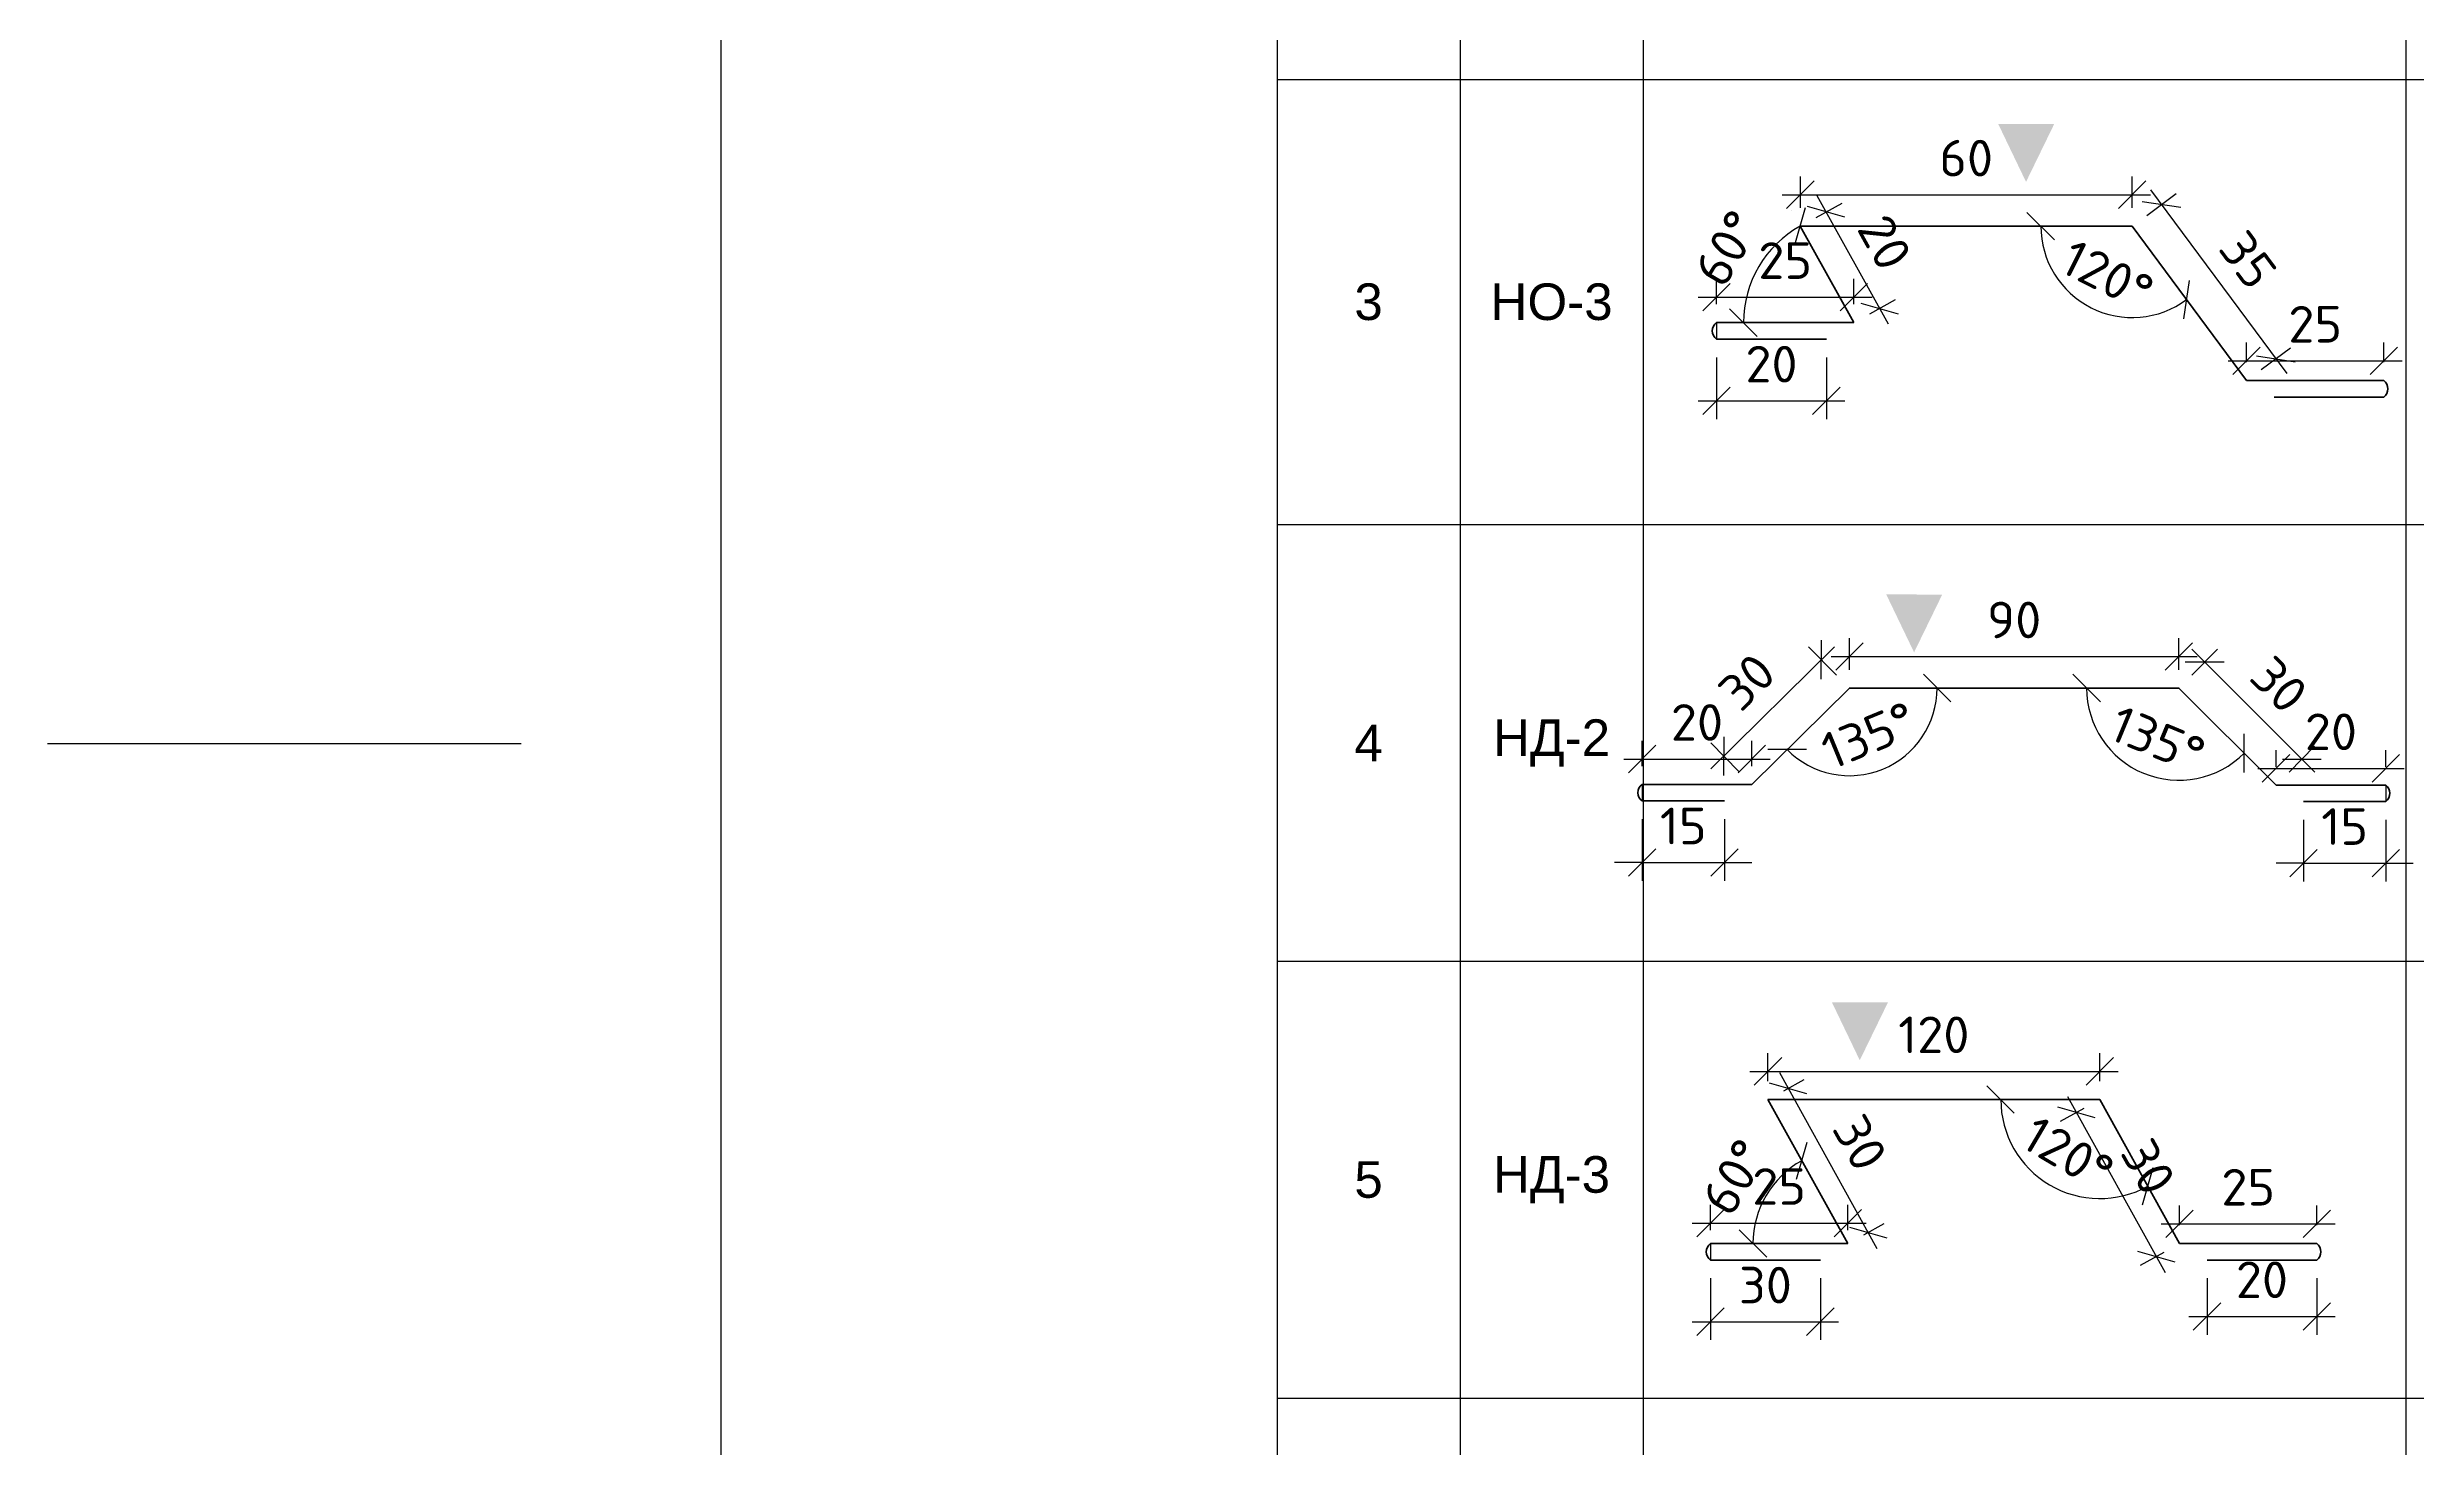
# Model space of a CAD drawing. Header units: millimetres. Extents: x -3689 to 2883575, y -702957 to -604547.
# Drawn here: x 2869124 to 2870418, y -673155 to -672390 of the extents above; entities that cross this region are included whole.
import ezdxf

# ---------------------------------------------------------------- set-up
doc = ezdxf.new("R2010")
doc.units = ezdxf.units.MM
doc.header["$PDMODE"] = 35
doc.layers.add('A-FLOR-DIMS', color=133, linetype='Continuous', lineweight=0)
doc.layers.add('A-FLOR-IDEN', color=14, linetype='Continuous')
doc.styles.add('DimNat10', font='romans.shx', dxfattribs={"height": 20})
doc.styles.add('M_200', font='arial.ttf')
doc.dimstyles.new('DimSpecM10', dxfattribs={"dimscale": 0.1, "dimtxt": 20, "dimasz": 150, "dimexe": 100, "dimexo": 100, "dimgap": 100, "dimtad": 1, "dimdec": 0, "dimzin": 0, "dimtxsty": 'DimNat10', "dimblk": 'OBLIQUE', "dimcen": 100, "dimdle": 100, "dimclrt": 14, "dimadec": 0, "dimazin": 0, "dimtfac": 1, "dimtdec": 0, "dimtix": 1, "dimtmove": 1, "dimatfit": 3, "dimldrblk": 'OBLIQUE', "dimfxl": 1, "dimtolj": 1, "dimtzin": 0, "dimarcsym": 0})

# ---------------------------------------------------------------- blocks, each defined once
blk = doc.blocks.new('*T707')
at = {"layer": 'A-FLOR-IDEN', "color": 0, "linetype": 'ByBlock', "lineweight": -2, "transparency": 16777216}
for p, q in [((0, 0), (1516.8, 0)), ((0, 0), (0, -100)), ((1516.8, 0), (1516.8, -100)), ((0, -100), (100, -100)), ((0, -100), (0, -2685)), ((100, -100), (200, -100)), ((100, -100), (100, -2649.7)), ((200, -100), (1516.8, -100)), ((200, -100), (200, -2649.7)), ((616.8, -100), (616.8, -2685)), ((766.8, -100), (766.8, -2685)), ((916.8, -100), (916.8, -2685)), ((1066.8, -100), (1066.8, -2685)), ((1216.8, -100), (1216.8, -2685)), ((1366.8, -100), (1366.8, -2685)), ((1516.8, -100), (1516.8, -2685)), ((0, -236.6), (1516.8, -236.6)), ((0, -487.9), (1516.8, -487.9)), ((0, -735.4), (1516.8, -735.4)), ((0, -978.5), (1516.8, -978.5)), ((0, -1217.2), (1516.8, -1217.2)), ((0, -1456), (1516.8, -1456)), ((0, -1694.7), (1516.8, -1694.7)), ((0, -1933.5), (1516.8, -1933.5)), ((0, -2172.2), (1516.8, -2172.2)), ((0, -2410.9), (1516.8, -2410.9)), ((0, -2649.7), (1516.8, -2649.7)), ((0, -2685), (1516.8, -2685))]:
    blk.add_line(p, q, dxfattribs=at)
at = {"layer": 'A-FLOR-IDEN', "color": 0, "transparency": 16777216, "attachment_point": 5, "style": 'M_200'}
for s, insert, char_height, width in [('Ведомость наличников фасадных (материал - оцинкованная сталь с полимерным покрытием t=0.5мм) (начало)', (758.4, -50), 25, 1515.521), ('Сечение развертки, мм', (691.8, -168.3), 20, 148.745), ('{\\H1.1478x;Общая длина, м.п}.', (841.8, -168.3), 20, 148.745), ('Общ. масса,      кг', (1291.8, -168.3), 20, 148.745), ('Площадь, м²', (991.8, -168.3), 20, 148.745), ('Место крепления', (1441.8, -168.3), 20, 148.745), ('Марка', (150, -168.3), 20, 98.745), ('№{\\fArial|b0|i0|c204|p34; }п/п', (50, -168.3), 20, 98.745), ('Эскиз элемента', (408.4, -168.3), 20, 415.521), ('Цвет, RAL', (1141.8, -168.3), 20, 148.745), ('1', (50, -362.3), 20, 98.745), ('НО-1', (150, -362.3), 20, 98.745), ('210', (691.8, -362.3), 20, 148.745), ('39', (841.8, -362.3), 20, 148.745), ('7.15', (991.8, -362.3), 20, 148.745), ('7047', (1141.8, -362.3), 20, 148.745), ('32.3', (1291.8, -362.3), 20, 148.745), ('окна сверху', (1441.8, -362.3), 20, 148.745), ('2', (50, -611.6), 20, 98.745), ('НО-2', (150, -611.6), 20, 98.745), ('180', (691.8, -611.6), 20, 148.745), ('102', (841.8, -611.6), 20, 148.745), ('15.98', (991.8, -611.6), 20, 148.745), ('7047', (1141.8, -611.6), 20, 148.745), ('72.2', (1291.8, -611.6), 20, 148.745), ('окна сбоку', (1441.8, -611.6), 20, 148.745), ('3', (50, -856.9), 20, 98.745), ('НО-3', (150, -856.9), 20, 98.745), ('205', (691.8, -856.9), 20, 148.745), ('39', (841.8, -856.9), 20, 148.745), ('6.98', (991.8, -856.9), 20, 148.745), ('7047', (1141.8, -856.9), 20, 148.745), ('31.5', (1291.8, -856.9), 20, 148.745), ('окна снизу', (1441.8, -856.9), 20, 148.745), ('двери входные сбоку', (1441.8, -1097.9), 20, 148.745), ('НД-2', (150, -1097.9), 20, 98.745), ('4', (50, -1097.9), 20, 98.745), ('220', (691.8, -1097.9), 20, 148.745), ('8', (841.8, -1097.9), 20, 148.745), ('1.47', (991.8, -1097.9), 20, 148.745), ('7004', (1141.8, -1097.9), 20, 148.745), ('6.6', (1291.8, -1097.9), 20, 148.745), ('двери входные сверху', (1441.8, -1336.6), 20, 148.745), ('5', (50, -1336.6), 20, 98.745), ('НД-3', (150, -1336.6), 20, 98.745), ('280', (691.8, -1336.6), 20, 148.745), ('4', (841.8, -1336.6), 20, 148.745), ('0.92', (991.8, -1336.6), 20, 148.745), ('7004', (1141.8, -1336.6), 20, 148.745), ('4.2', (1291.8, -1336.6), 20, 148.745), ('Клапан дымоудаления. Сверху', (1441.8, -1575.4), 20, 148.745), ('6', (50, -1575.4), 20, 98.745), ('НК-1', (150, -1575.4), 20, 98.745), ('290', (691.8, -1575.4), 20, 148.745), ('2', (841.8, -1575.4), 20, 148.745), ('0.42', (991.8, -1575.4), 20, 148.745), ('7047', (1141.8, -1575.4), 20, 148.745), ('1.9', (1291.8, -1575.4), 20, 148.745), ('Клапан дымоудаления. \\PСбоку', (1441.8, -1814.1), 20, 148.745), ('7', (50, -1814.1), 20, 98.745), ('НК-2', (150, -1814.1), 20, 98.745), ('230', (691.8, -1814.1), 20, 148.745), ('3', (841.8, -1814.1), 20, 148.745), ('0.64', (991.8, -1814.1), 20, 148.745), ('7047', (1141.8, -1814.1), 20, 148.745), ('2.9', (1291.8, -1814.1), 20, 148.745), ('Клапан дымоудаления. \\PСнизу', (1441.8, -2052.8), 20, 148.745), ('8', (50, -2052.8), 20, 98.745), ('НК-3', (150, -2052.8), 20, 98.745), ('210', (691.8, -2052.8), 20, 148.745), ('2', (841.8, -2052.8), 20, 148.745), ('0.30', (991.8, -2052.8), 20, 148.745), ('7047', (1141.8, -2052.8), 20, 148.745), ('1.4', (1291.8, -2052.8), 20, 148.745), ('9', (50, -2291.6), 20, 98.745), ('НП', (150, -2291.6), 20, 98.745), ('270', (691.8, -2291.6), 20, 148.745), ('7', (841.8, -2291.6), 20, 148.745), ('1.65', (991.8, -2291.6), 20, 148.745), ('7047', (1141.8, -2291.6), 20, 148.745), ('7.5', (1291.8, -2291.6), 20, 148.745), ('10', (50, -2530.3), 20, 98.745), ('НКр', (150, -2530.3), 20, 98.745), ('240', (691.8, -2530.3), 20, 148.745), ('14', (841.8, -2530.3), 20, 148.745), ('3.00', (991.8, -2530.3), 20, 148.745), ('7047', (1141.8, -2530.3), 20, 148.745), ('13.6', (1291.8, -2530.3), 20, 148.745), ('     - окрашенная сторона', (308.4, -2667.3), 20, 615.521)]:
    blk.add_mtext(s, dxfattribs=dict(at, insert=insert, char_height=char_height, width=width))
at = {"layer": 'A-FLOR-IDEN', "color": 0, "transparency": 16777216, "char_height": 20, "width": 148.745, "attachment_point": 5}
for s, insert in [('{\\fArial|b0|i0|c204|p34;Проем в коридор в стене по оси 4 Сбоку, сверху}', (1441.8, -2291.6)), ('{\\fArial|b0|i0|c204|p34;Примыка-\\Pние козырьков}', (1441.8, -2530.3))]:
    blk.add_mtext(s, dxfattribs=dict(at, insert=insert))
blk = doc.blocks.new('_Oblique')
at = {"color": 0, "linetype": 'ByBlock', "lineweight": -2}
blk.add_line((-0.5, -0.5), (0.5, 0.5), dxfattribs=at)
blk = doc.blocks.new('*D710')
at = {"layer": 'A-FLOR-DIMS', "color": 0, "lineweight": -2, "transparency": 16777216}
for p, q in [((2870081.6, -672477.9), (2870081.6, -672460.7)), ((2870262.9, -672477.9), (2870262.9, -672460.7)), ((2870071.6, -672470.7), (2870272.9, -672470.7))]:
    blk.add_line(p, q, dxfattribs=at)
at = {"layer": 'Defpoints', "color": 0, "transparency": 16777216}
for p in [(2870262.9, -672470.7), (2870081.6, -672487.9), (2870262.9, -672487.9)]:
    blk.add_point(p, dxfattribs=at)
at = {"layer": 'A-FLOR-DIMS', "color": 0, "lineweight": -2, "transparency": 16777216, "xscale": 15, "yscale": 15, "zscale": 15, "rotation": 180}
blk.add_blockref('_Oblique', (2870081.6, -672470.7), dxfattribs=at)
at = {"layer": 'A-FLOR-DIMS', "color": 0, "lineweight": -2, "transparency": 16777216, "xscale": 15, "yscale": 15, "zscale": 15}
blk.add_blockref('_Oblique', (2870262.9, -672470.7), dxfattribs=at)
at = {"layer": 'A-FLOR-DIMS', "color": 14, "transparency": 16777216, "insert": (2870172.2, -672450.7), "char_height": 20, "attachment_point": 5, "style": 'DimNat10'}
blk.add_mtext('\\A1;60', dxfattribs=at)
blk = doc.blocks.new('*D711')
at = {"layer": 'A-FLOR-DIMS', "color": 0, "lineweight": -2, "transparency": 16777216}
for p, q in [((2870270.9, -672482), (2870286.9, -672470.1)), ((2870272.9, -672468), (2870347.4, -672568.4)), ((2870333.4, -672566.3), (2870349.4, -672554.4))]:
    blk.add_line(p, q, dxfattribs=at)
at = {"layer": 'Defpoints', "color": 0, "transparency": 16777216}
for p in [(2870262.9, -672487.9), (2870341.4, -672560.4), (2870325.4, -672572.3)]:
    blk.add_point(p, dxfattribs=at)
at = {"layer": 'A-FLOR-DIMS', "color": 0, "lineweight": -2, "transparency": 16777216, "xscale": 15, "yscale": 15, "zscale": 15}
for p, rotation in [((2870278.9, -672476.1), 126.5489931435547), ((2870341.4, -672560.4), 306.5489931435546)]:
    blk.add_blockref('_Oblique', p, dxfattribs=dict(at, rotation=rotation))
at = {"layer": 'A-FLOR-DIMS', "color": 14, "transparency": 16777216, "insert": (2870326.2, -672506.3), "char_height": 20, "attachment_point": 5, "rotation": 306.549, "style": 'DimNat10'}
blk.add_mtext('\\A1;35', dxfattribs=at)
blk = doc.blocks.new('*D712')
at = {"layer": 'A-FLOR-DIMS', "color": 0, "lineweight": -2, "transparency": 16777216}
for p, q in [((2870129.7, -672541.5), (2870090.8, -672471.4)), ((2870090.3, -672483.1), (2870104.4, -672475.3)), ((2870119.5, -672535.8), (2870133.6, -672528))]:
    blk.add_line(p, q, dxfattribs=at)
at = {"layer": 'Defpoints', "color": 0, "transparency": 16777216}
for p in [(2870095.6, -672480.1), (2870081.6, -672487.9), (2870110.8, -672540.6)]:
    blk.add_point(p, dxfattribs=at)
at = {"layer": 'A-FLOR-DIMS', "color": 0, "lineweight": -2, "transparency": 16777216, "xscale": 15, "yscale": 15, "zscale": 15}
for p, rotation in [((2870095.6, -672480.1), 119.0109734306282), ((2870124.9, -672532.8), 299.0109734306282)]:
    blk.add_blockref('_Oblique', p, dxfattribs=dict(at, rotation=rotation))
at = {"layer": 'A-FLOR-DIMS', "color": 14, "transparency": 16777216, "insert": (2870127.7, -672496.8), "char_height": 20, "attachment_point": 5, "rotation": 299.011, "style": 'DimNat10'}
blk.add_mtext('\\A1;20', dxfattribs=at)
blk = doc.blocks.new('*D713')
at = {"layer": 'A-FLOR-DIMS', "color": 0, "lineweight": -2, "transparency": 16777216}
for p, q in [((2870035.8, -672530.6), (2870035.8, -672516.7)), ((2870110.8, -672530.6), (2870110.8, -672516.7)), ((2870025.8, -672526.7), (2870120.8, -672526.7))]:
    blk.add_line(p, q, dxfattribs=at)
at = {"layer": 'Defpoints', "color": 0, "transparency": 16777216}
for p in [(2870110.8, -672526.7), (2870035.8, -672540.6), (2870110.8, -672540.6)]:
    blk.add_point(p, dxfattribs=at)
at = {"layer": 'A-FLOR-DIMS', "color": 0, "lineweight": -2, "transparency": 16777216, "xscale": 15, "yscale": 15, "zscale": 15, "rotation": 180}
blk.add_blockref('_Oblique', (2870035.8, -672526.7), dxfattribs=at)
at = {"layer": 'A-FLOR-DIMS', "color": 0, "lineweight": -2, "transparency": 16777216, "xscale": 15, "yscale": 15, "zscale": 15}
blk.add_blockref('_Oblique', (2870110.8, -672526.7), dxfattribs=at)
at = {"layer": 'A-FLOR-DIMS', "color": 14, "transparency": 16777216, "insert": (2870073.3, -672506.7), "char_height": 20, "attachment_point": 5, "style": 'DimNat10'}
blk.add_mtext('\\A1;25', dxfattribs=at)
blk = doc.blocks.new('*D751')
at = {"layer": 'A-FLOR-DIMS', "color": 0, "lineweight": -2, "transparency": 16777216}
for p, q in [((2870035.8, -672559.6), (2870035.8, -672593.3)), ((2870095.8, -672559.6), (2870095.8, -672593.3)), ((2870025.8, -672583.3), (2870105.8, -672583.3))]:
    blk.add_line(p, q, dxfattribs=at)
at = {"layer": 'Defpoints', "color": 0, "transparency": 16777216}
for p in [(2870035.8, -672549.6), (2870095.8, -672549.6), (2870095.8, -672583.3)]:
    blk.add_point(p, dxfattribs=at)
at = {"layer": 'A-FLOR-DIMS', "color": 0, "lineweight": -2, "transparency": 16777216, "xscale": 15, "yscale": 15, "zscale": 15, "rotation": 180}
blk.add_blockref('_Oblique', (2870035.8, -672583.3), dxfattribs=at)
at = {"layer": 'A-FLOR-DIMS', "color": 0, "lineweight": -2, "transparency": 16777216, "xscale": 15, "yscale": 15, "zscale": 15}
blk.add_blockref('_Oblique', (2870095.8, -672583.3), dxfattribs=at)
at = {"layer": 'A-FLOR-DIMS', "color": 14, "transparency": 16777216, "insert": (2870065.8, -672563.3), "char_height": 20, "attachment_point": 5, "style": 'DimNat10'}
blk.add_mtext('\\A1;20', dxfattribs=at)
blk = doc.blocks.new('*D752')
at = {"layer": 'A-FLOR-DIMS', "color": 0, "lineweight": -2, "transparency": 16777216}
for p, q in [((2870325.4, -672562.3), (2870325.4, -672551.5)), ((2870400.4, -672562.3), (2870400.4, -672551.5)), ((2870315.4, -672561.5), (2870410.4, -672561.5))]:
    blk.add_line(p, q, dxfattribs=at)
at = {"layer": 'Defpoints', "color": 0, "transparency": 16777216}
for p in [(2870400.4, -672561.5), (2870325.4, -672572.3), (2870400.4, -672572.3)]:
    blk.add_point(p, dxfattribs=at)
at = {"layer": 'A-FLOR-DIMS', "color": 0, "lineweight": -2, "transparency": 16777216, "xscale": 15, "yscale": 15, "zscale": 15, "rotation": 180}
blk.add_blockref('_Oblique', (2870325.4, -672561.5), dxfattribs=at)
at = {"layer": 'A-FLOR-DIMS', "color": 0, "lineweight": -2, "transparency": 16777216, "xscale": 15, "yscale": 15, "zscale": 15}
blk.add_blockref('_Oblique', (2870400.4, -672561.5), dxfattribs=at)
at = {"layer": 'A-FLOR-DIMS', "color": 14, "transparency": 16777216, "insert": (2870362.9, -672541.5), "char_height": 20, "attachment_point": 5, "style": 'DimNat10'}
blk.add_mtext('\\A1;25', dxfattribs=at)
blk = doc.blocks.new('*D753')
at = {"layer": 'A-FLOR-DIMS', "color": 0, "lineweight": -2, "transparency": 16777216}
blk.add_line((2870076.7, -672479.2), (2870076.7, -672479.1), dxfattribs=at)
blk.add_arc((2870110.8, -672540.6), 60.3, 119.011, 180, dxfattribs=at)
at = {"layer": 'Defpoints', "color": 0, "transparency": 16777216}
for p in [(2870081.6, -672487.9), (2870065, -672501.3), (2870035.8, -672540.6), (2870110.8, -672540.6), (2870110.8, -672540.6)]:
    blk.add_point(p, dxfattribs=at)
at = {"layer": 'A-FLOR-DIMS', "color": 0, "lineweight": -2, "transparency": 16777216, "xscale": 15, "yscale": 15, "zscale": 15}
for p, rotation in [((2870081.5, -672487.9), 29.01097343059945), ((2870050.4, -672540.6), 269.9999999998937)]:
    blk.add_blockref('_Oblique', p, dxfattribs=dict(at, rotation=rotation))
at = {"layer": 'A-FLOR-DIMS', "color": 14, "transparency": 16777216, "insert": (2870041.6, -672499.9), "char_height": 20, "attachment_point": 5, "rotation": 59.5055, "style": 'DimNat10'}
blk.add_mtext('\\A1;60%%D', dxfattribs=at)
blk = doc.blocks.new('*D754')
at = {"layer": 'A-FLOR-DIMS', "color": 0, "lineweight": -2, "transparency": 16777216}
blk.add_arc((2870262.9, -672487.9), 49.9, 180, 306.549, dxfattribs=at)
at = {"layer": 'Defpoints', "color": 0, "transparency": 16777216}
for p in [(2870081.6, -672487.9), (2870262.9, -672487.9), (2870262.9, -672487.9), (2870225.9, -672521.4), (2870325.4, -672572.3)]:
    blk.add_point(p, dxfattribs=at)
at = {"layer": 'A-FLOR-DIMS', "color": 0, "lineweight": -2, "transparency": 16777216, "xscale": 15, "yscale": 15, "zscale": 15}
for p, rotation in [((2870212.9, -672487.9), 89.99999999997975), ((2870292.6, -672528), 36.54899314350074)]:
    blk.add_blockref('_Oblique', p, dxfattribs=dict(at, rotation=rotation))
at = {"layer": 'A-FLOR-DIMS', "color": 14, "transparency": 16777216, "insert": (2870249.4, -672514.7), "char_height": 20, "attachment_point": 5, "rotation": 333.2745, "style": 'DimNat10'}
blk.add_mtext('\\A1;120%%D', dxfattribs=at)
blk = doc.blocks.new('*D825')
at = {"layer": 'A-FLOR-DIMS', "color": 0, "lineweight": -2, "transparency": 16777216}
for p, q in [((2870032.5, -673036.6), (2870032.5, -673022.7)), ((2870107.5, -673036.6), (2870107.5, -673022.7)), ((2870022.5, -673032.7), (2870117.5, -673032.7))]:
    blk.add_line(p, q, dxfattribs=at)
at = {"layer": 'Defpoints', "color": 0, "transparency": 16777216}
for p in [(2870107.5, -673032.7), (2870032.5, -673046.6), (2870107.5, -673046.6)]:
    blk.add_point(p, dxfattribs=at)
at = {"layer": 'A-FLOR-DIMS', "color": 0, "lineweight": -2, "transparency": 16777216, "xscale": 15, "yscale": 15, "zscale": 15, "rotation": 180}
blk.add_blockref('_Oblique', (2870032.5, -673032.7), dxfattribs=at)
at = {"layer": 'A-FLOR-DIMS', "color": 0, "lineweight": -2, "transparency": 16777216, "xscale": 15, "yscale": 15, "zscale": 15}
blk.add_blockref('_Oblique', (2870107.5, -673032.7), dxfattribs=at)
at = {"layer": 'A-FLOR-DIMS', "color": 14, "transparency": 16777216, "insert": (2870070, -673012.7), "char_height": 20, "attachment_point": 5, "style": 'DimNat10'}
blk.add_mtext('\\A1;25', dxfattribs=at)
blk = doc.blocks.new('*D827')
at = {"layer": 'A-FLOR-DIMS', "color": 0, "lineweight": -2, "transparency": 16777216}
for p, q in [((2870032.5, -673062.9), (2870032.5, -673096.6)), ((2870092.5, -673062.9), (2870092.5, -673096.6)), ((2870022.5, -673086.6), (2870102.5, -673086.6))]:
    blk.add_line(p, q, dxfattribs=at)
at = {"layer": 'Defpoints', "color": 0, "transparency": 16777216}
for p in [(2870032.5, -673052.9), (2870092.5, -673052.9), (2870092.5, -673086.6)]:
    blk.add_point(p, dxfattribs=at)
at = {"layer": 'A-FLOR-DIMS', "color": 0, "lineweight": -2, "transparency": 16777216, "xscale": 15, "yscale": 15, "zscale": 15, "rotation": 180}
blk.add_blockref('_Oblique', (2870032.5, -673086.6), dxfattribs=at)
at = {"layer": 'A-FLOR-DIMS', "color": 0, "lineweight": -2, "transparency": 16777216, "xscale": 15, "yscale": 15, "zscale": 15}
blk.add_blockref('_Oblique', (2870092.5, -673086.6), dxfattribs=at)
at = {"layer": 'A-FLOR-DIMS', "color": 14, "transparency": 16777216, "insert": (2870062.5, -673066.6), "char_height": 20, "attachment_point": 5, "style": 'DimNat10'}
blk.add_mtext('\\A1;30', dxfattribs=at)
blk = doc.blocks.new('*D828')
at = {"layer": 'A-FLOR-DIMS', "color": 0, "lineweight": -2, "transparency": 16777216}
for p, q in [((2870288.8, -673033.9), (2870288.8, -673023.1)), ((2870363.8, -673033.9), (2870363.8, -673023.1)), ((2870278.8, -673033.1), (2870373.8, -673033.1))]:
    blk.add_line(p, q, dxfattribs=at)
at = {"layer": 'Defpoints', "color": 0, "transparency": 16777216}
for p in [(2870363.8, -673033.1), (2870288.8, -673043.9), (2870363.8, -673043.9)]:
    blk.add_point(p, dxfattribs=at)
at = {"layer": 'A-FLOR-DIMS', "color": 0, "lineweight": -2, "transparency": 16777216, "xscale": 15, "yscale": 15, "zscale": 15, "rotation": 180}
blk.add_blockref('_Oblique', (2870288.8, -673033.1), dxfattribs=at)
at = {"layer": 'A-FLOR-DIMS', "color": 0, "lineweight": -2, "transparency": 16777216, "xscale": 15, "yscale": 15, "zscale": 15}
blk.add_blockref('_Oblique', (2870363.8, -673033.1), dxfattribs=at)
at = {"layer": 'A-FLOR-DIMS', "color": 14, "transparency": 16777216, "insert": (2870326.3, -673013.1), "char_height": 20, "attachment_point": 5, "style": 'DimNat10'}
blk.add_mtext('\\A1;25', dxfattribs=at)
blk = doc.blocks.new('*D829')
at = {"layer": 'A-FLOR-DIMS', "color": 0, "lineweight": -2, "transparency": 16777216}
for p, q in [((2870070.1, -672950.4), (2870123.4, -673046.6)), ((2870072.6, -672960.4), (2870083.7, -672954.3)), ((2870116.3, -673039.1), (2870127.3, -673033))]:
    blk.add_line(p, q, dxfattribs=at)
at = {"layer": 'Defpoints', "color": 0, "transparency": 16777216}
for p in [(2870063.9, -672965.2), (2870118.6, -673037.8), (2870107.5, -673043.9)]:
    blk.add_point(p, dxfattribs=at)
at = {"layer": 'A-FLOR-DIMS', "color": 0, "lineweight": -2, "transparency": 16777216, "xscale": 15, "yscale": 15, "zscale": 15}
for p, rotation in [((2870074.9, -672959.1), 119.0109734302419), ((2870118.6, -673037.8), 299.0109734302418)]:
    blk.add_blockref('_Oblique', p, dxfattribs=dict(at, rotation=rotation))
at = {"layer": 'A-FLOR-DIMS', "color": 14, "transparency": 16777216, "insert": (2870114.2, -672988.8), "char_height": 20, "attachment_point": 5, "rotation": 299.011, "style": 'DimNat10'}
blk.add_mtext('\\A1;30', dxfattribs=at)
blk = doc.blocks.new('*D830')
at = {"layer": 'A-FLOR-DIMS', "color": 0, "lineweight": -2, "transparency": 16777216}
for p, q in [((2870227.5, -672963.6), (2870280.9, -673059.8)), ((2870236.4, -672970.1), (2870223.6, -672977.2)), ((2870280.1, -673048.8), (2870267.3, -673055.9))]:
    blk.add_line(p, q, dxfattribs=at)
at = {"layer": 'Defpoints', "color": 0, "transparency": 16777216}
for p in [(2870245.2, -672965.2), (2870276, -673051), (2870288.8, -673043.9)]:
    blk.add_point(p, dxfattribs=at)
at = {"layer": 'A-FLOR-DIMS', "color": 0, "lineweight": -2, "transparency": 16777216, "xscale": 15, "yscale": 15, "zscale": 15}
for p, rotation in [((2870232.4, -672972.3), 119.0109734302419), ((2870276, -673051), 299.0109734302418)]:
    blk.add_blockref('_Oblique', p, dxfattribs=dict(at, rotation=rotation))
at = {"layer": 'A-FLOR-DIMS', "color": 14, "transparency": 16777216, "insert": (2870271.7, -673002), "char_height": 20, "attachment_point": 5, "rotation": 299.011, "style": 'DimNat10'}
blk.add_mtext('\\A1;30', dxfattribs=at)
blk = doc.blocks.new('*D831')
at = {"layer": 'A-FLOR-DIMS', "color": 0, "lineweight": -2, "transparency": 16777216}
for p, q in [((2870303.8, -673062.9), (2870303.8, -673093.7)), ((2870363.8, -673062.9), (2870363.8, -673093.7)), ((2870293.8, -673083.7), (2870373.8, -673083.7))]:
    blk.add_line(p, q, dxfattribs=at)
at = {"layer": 'Defpoints', "color": 0, "transparency": 16777216}
for p in [(2870303.8, -673052.9), (2870363.8, -673052.9), (2870363.8, -673083.7)]:
    blk.add_point(p, dxfattribs=at)
at = {"layer": 'A-FLOR-DIMS', "color": 0, "lineweight": -2, "transparency": 16777216, "xscale": 15, "yscale": 15, "zscale": 15, "rotation": 180}
blk.add_blockref('_Oblique', (2870303.8, -673083.7), dxfattribs=at)
at = {"layer": 'A-FLOR-DIMS', "color": 0, "lineweight": -2, "transparency": 16777216, "xscale": 15, "yscale": 15, "zscale": 15}
blk.add_blockref('_Oblique', (2870363.8, -673083.7), dxfattribs=at)
at = {"layer": 'A-FLOR-DIMS', "color": 14, "transparency": 16777216, "insert": (2870333.8, -673063.7), "char_height": 20, "attachment_point": 5, "style": 'DimNat10'}
blk.add_mtext('\\A1;20', dxfattribs=at)
blk = doc.blocks.new('*D832')
at = {"layer": 'A-FLOR-DIMS', "color": 0, "lineweight": -2, "transparency": 16777216}
blk.add_arc((2870245.2, -672965.2), 54.1, 180, 299.011, dxfattribs=at)
at = {"layer": 'Defpoints', "color": 0, "transparency": 16777216}
for p in [(2870063.9, -672965.2), (2870245.2, -672965.2), (2870245.2, -672965.2), (2870203.5, -672999.8), (2870288.8, -673043.9)]:
    blk.add_point(p, dxfattribs=at)
at = {"layer": 'A-FLOR-DIMS', "color": 0, "lineweight": -2, "transparency": 16777216, "xscale": 15, "yscale": 15, "zscale": 15}
for p, rotation in [((2870191, -672965.2), 89.99999999997156), ((2870271.4, -673012.6), 29.0109734300853)]:
    blk.add_blockref('_Oblique', p, dxfattribs=dict(at, rotation=rotation))
at = {"layer": 'A-FLOR-DIMS', "color": 14, "transparency": 16777216, "insert": (2870227.9, -672994.7), "char_height": 20, "attachment_point": 5, "rotation": 329.5055, "style": 'DimNat10'}
blk.add_mtext('\\A1;120%%D', dxfattribs=at)
blk = doc.blocks.new('*D833')
at = {"layer": 'A-FLOR-DIMS', "color": 0, "lineweight": -2, "transparency": 16777216}
blk.add_arc((2870107.5, -673043.9), 51.8, 119.011, 180, dxfattribs=at)
at = {"layer": 'Defpoints', "color": 0, "transparency": 16777216}
for p in [(2870063.9, -672965.2), (2870068.2, -673010.2), (2870032.5, -673043.9), (2870107.5, -673043.9), (2870107.5, -673043.9)]:
    blk.add_point(p, dxfattribs=at)
at = {"layer": 'A-FLOR-DIMS', "color": 0, "lineweight": -2, "transparency": 16777216, "xscale": 15, "yscale": 15, "zscale": 15}
for p, rotation in [((2870082.4, -672998.6), 29.01097343017178), ((2870055.7, -673043.9), 269.9999999998537)]:
    blk.add_blockref('_Oblique', p, dxfattribs=dict(at, rotation=rotation))
at = {"layer": 'A-FLOR-DIMS', "color": 14, "transparency": 16777216, "insert": (2870045.6, -673007.5), "char_height": 20, "attachment_point": 5, "rotation": 59.5055, "style": 'DimNat10'}
blk.add_mtext('\\A1;60%%D', dxfattribs=at)
blk = doc.blocks.new('*D826')
at = {"layer": 'A-FLOR-DIMS', "color": 0, "lineweight": -2, "transparency": 16777216}
for p, q in [((2870063.9, -672955.2), (2870063.9, -672939.8)), ((2870245.2, -672955.2), (2870245.2, -672939.8)), ((2870053.9, -672949.8), (2870255.2, -672949.8))]:
    blk.add_line(p, q, dxfattribs=at)
at = {"layer": 'Defpoints', "color": 0, "transparency": 16777216}
for p in [(2870245.2, -672949.8), (2870063.9, -672965.2), (2870245.2, -672965.2)]:
    blk.add_point(p, dxfattribs=at)
at = {"layer": 'A-FLOR-DIMS', "color": 0, "lineweight": -2, "transparency": 16777216, "xscale": 15, "yscale": 15, "zscale": 15, "rotation": 180}
blk.add_blockref('_Oblique', (2870063.9, -672949.8), dxfattribs=at)
at = {"layer": 'A-FLOR-DIMS', "color": 0, "lineweight": -2, "transparency": 16777216, "xscale": 15, "yscale": 15, "zscale": 15}
blk.add_blockref('_Oblique', (2870245.2, -672949.8), dxfattribs=at)
at = {"layer": 'A-FLOR-DIMS', "color": 14, "transparency": 16777216, "insert": (2870154.5, -672929.8), "char_height": 20, "attachment_point": 5, "style": 'DimNat10'}
blk.add_mtext('\\A1;120', dxfattribs=at)
blk = doc.blocks.new('*D834')
at = {"layer": 'A-FLOR-DIMS', "color": 0, "lineweight": -2, "transparency": 16777216}
for p, q in [((2870108.4, -672730.3), (2870108.4, -672713.1)), ((2870288.4, -672730.3), (2870288.4, -672713.1)), ((2870098.4, -672723.1), (2870298.4, -672723.1))]:
    blk.add_line(p, q, dxfattribs=at)
at = {"layer": 'Defpoints', "color": 0, "transparency": 16777216}
for p in [(2870288.4, -672723.1), (2870108.4, -672740.3), (2870288.4, -672740.3)]:
    blk.add_point(p, dxfattribs=at)
at = {"layer": 'A-FLOR-DIMS', "color": 0, "lineweight": -2, "transparency": 16777216, "xscale": 15, "yscale": 15, "zscale": 15, "rotation": 180}
blk.add_blockref('_Oblique', (2870108.4, -672723.1), dxfattribs=at)
at = {"layer": 'A-FLOR-DIMS', "color": 0, "lineweight": -2, "transparency": 16777216, "xscale": 15, "yscale": 15, "zscale": 15}
blk.add_blockref('_Oblique', (2870288.4, -672723.1), dxfattribs=at)
at = {"layer": 'A-FLOR-DIMS', "color": 14, "transparency": 16777216, "insert": (2870198.4, -672703.1), "char_height": 20, "attachment_point": 5, "style": 'DimNat10'}
blk.add_mtext('\\A1;90', dxfattribs=at)
blk = doc.blocks.new('*D835')
at = {"layer": 'A-FLOR-DIMS', "color": 0, "lineweight": -2, "transparency": 16777216}
for p, q in [((2870295.4, -672719.1), (2870362.7, -672786.3)), ((2870295.5, -672733.2), (2870309.6, -672719.1)), ((2870348.6, -672786.2), (2870362.6, -672772.1))]:
    blk.add_line(p, q, dxfattribs=at)
at = {"layer": 'Defpoints', "color": 0, "transparency": 16777216}
for p in [(2870288.4, -672740.3), (2870355.6, -672779.2), (2870341.5, -672793.3)]:
    blk.add_point(p, dxfattribs=at)
at = {"layer": 'A-FLOR-DIMS', "color": 0, "lineweight": -2, "transparency": 16777216, "xscale": 15, "yscale": 15, "zscale": 15}
for p, rotation in [((2870302.5, -672726.2), 135.0301245245107), ((2870355.6, -672779.2), 315.0301245245107)]:
    blk.add_blockref('_Oblique', p, dxfattribs=dict(at, rotation=rotation))
at = {"layer": 'A-FLOR-DIMS', "color": 14, "transparency": 16777216, "insert": (2870343.2, -672738.5), "char_height": 20, "attachment_point": 5, "rotation": 315.0301, "style": 'DimNat10'}
blk.add_mtext('\\A1;30', dxfattribs=at)
blk = doc.blocks.new('*D836')
at = {"layer": 'A-FLOR-DIMS', "color": 0, "lineweight": -2, "transparency": 16777216}
for p, q in [((2870331.5, -672784.2), (2870411.5, -672784.2)), ((2870341.5, -672783.3), (2870341.5, -672774.2)), ((2870401.5, -672783.3), (2870401.5, -672774.2))]:
    blk.add_line(p, q, dxfattribs=at)
at = {"layer": 'Defpoints', "color": 0, "transparency": 16777216}
for p in [(2870401.5, -672784.2), (2870341.5, -672793.3), (2870401.5, -672793.3)]:
    blk.add_point(p, dxfattribs=at)
at = {"layer": 'A-FLOR-DIMS', "color": 0, "lineweight": -2, "transparency": 16777216, "xscale": 15, "yscale": 15, "zscale": 15, "rotation": 180}
blk.add_blockref('_Oblique', (2870341.5, -672784.2), dxfattribs=at)
at = {"layer": 'A-FLOR-DIMS', "color": 0, "lineweight": -2, "transparency": 16777216, "xscale": 15, "yscale": 15, "zscale": 15}
blk.add_blockref('_Oblique', (2870401.5, -672784.2), dxfattribs=at)
at = {"layer": 'A-FLOR-DIMS', "color": 14, "transparency": 16777216, "insert": (2870371.5, -672764.2), "char_height": 20, "attachment_point": 5, "style": 'DimNat10'}
blk.add_mtext('\\A1;20', dxfattribs=at)
blk = doc.blocks.new('*D837')
at = {"layer": 'A-FLOR-DIMS', "color": 0, "lineweight": -2, "transparency": 16777216}
for p, q in [((2870356.5, -672812.3), (2870356.5, -672846)), ((2870401.5, -672812.3), (2870401.5, -672846)), ((2870356.5, -672836), (2870341.5, -672836)), ((2870356.5, -672836), (2870401.5, -672836)), ((2870401.5, -672836), (2870416.5, -672836))]:
    blk.add_line(p, q, dxfattribs=at)
at = {"layer": 'Defpoints', "color": 0, "transparency": 16777216}
for p in [(2870356.5, -672802.3), (2870401.5, -672802.3), (2870401.5, -672836)]:
    blk.add_point(p, dxfattribs=at)
at = {"layer": 'A-FLOR-DIMS', "color": 0, "lineweight": -2, "transparency": 16777216, "xscale": 15, "yscale": 15, "zscale": 15}
blk.add_blockref('_Oblique', (2870356.5, -672836), dxfattribs=at)
at = {"layer": 'A-FLOR-DIMS', "color": 0, "lineweight": -2, "transparency": 16777216, "xscale": 15, "yscale": 15, "zscale": 15, "rotation": 180}
blk.add_blockref('_Oblique', (2870401.5, -672836), dxfattribs=at)
at = {"layer": 'A-FLOR-DIMS', "color": 14, "transparency": 16777216, "insert": (2870379, -672816), "char_height": 20, "attachment_point": 5, "style": 'DimNat10'}
blk.add_mtext('\\A1;15', dxfattribs=at)
blk = doc.blocks.new('*D838')
at = {"layer": 'A-FLOR-DIMS', "color": 0, "lineweight": -2, "transparency": 16777216}
for p, q in [((2870032.6, -672784.5), (2870100.2, -672717.7)), ((2870101.4, -672733.2), (2870086.1, -672717.7)), ((2870048, -672785.9), (2870032.7, -672770.3))]:
    blk.add_line(p, q, dxfattribs=at)
at = {"layer": 'Defpoints', "color": 0, "transparency": 16777216}
for p in [(2870093.1, -672724.8), (2870108.4, -672740.3), (2870055.1, -672793)]:
    blk.add_point(p, dxfattribs=at)
at = {"layer": 'A-FLOR-DIMS', "color": 0, "lineweight": -2, "transparency": 16777216, "xscale": 15, "yscale": 15, "zscale": 15}
for p, rotation in [((2870093.1, -672724.8), 44.63305588281538), ((2870039.7, -672777.5), 224.6330558828153)]:
    blk.add_blockref('_Oblique', p, dxfattribs=dict(at, rotation=rotation))
at = {"layer": 'A-FLOR-DIMS', "color": 14, "transparency": 16777216, "insert": (2870052.4, -672736.9), "char_height": 20, "attachment_point": 5, "rotation": 44.6331, "style": 'DimNat10'}
blk.add_mtext('\\A1;30', dxfattribs=at)
blk = doc.blocks.new('*D839')
at = {"layer": 'A-FLOR-DIMS', "color": 0, "lineweight": -2, "transparency": 16777216}
for p, q in [((2869995.1, -672783), (2869995.1, -672769.1)), ((2870055.1, -672783), (2870055.1, -672769.1)), ((2869985.1, -672779.1), (2870065.1, -672779.1))]:
    blk.add_line(p, q, dxfattribs=at)
at = {"layer": 'Defpoints', "color": 0, "transparency": 16777216}
for p in [(2870055.1, -672779.1), (2869995.1, -672793), (2870055.1, -672793)]:
    blk.add_point(p, dxfattribs=at)
at = {"layer": 'A-FLOR-DIMS', "color": 0, "lineweight": -2, "transparency": 16777216, "xscale": 15, "yscale": 15, "zscale": 15, "rotation": 180}
blk.add_blockref('_Oblique', (2869995.1, -672779.1), dxfattribs=at)
at = {"layer": 'A-FLOR-DIMS', "color": 0, "lineweight": -2, "transparency": 16777216, "xscale": 15, "yscale": 15, "zscale": 15}
blk.add_blockref('_Oblique', (2870055.1, -672779.1), dxfattribs=at)
at = {"layer": 'A-FLOR-DIMS', "color": 14, "transparency": 16777216, "insert": (2870025.1, -672759.1), "char_height": 20, "attachment_point": 5, "style": 'DimNat10'}
blk.add_mtext('\\A1;20', dxfattribs=at)
blk = doc.blocks.new('*D840')
at = {"layer": 'A-FLOR-DIMS', "color": 0, "lineweight": -2, "transparency": 16777216}
for p, q in [((2869995.1, -672812), (2869995.1, -672845.7)), ((2870040.1, -672812), (2870040.1, -672845.7)), ((2869995.1, -672835.7), (2869980.1, -672835.7)), ((2869995.1, -672835.7), (2870040.1, -672835.7)), ((2870040.1, -672835.7), (2870055.1, -672835.7))]:
    blk.add_line(p, q, dxfattribs=at)
at = {"layer": 'Defpoints', "color": 0, "transparency": 16777216}
for p in [(2869995.1, -672802), (2870040.1, -672802), (2870040.1, -672835.7)]:
    blk.add_point(p, dxfattribs=at)
at = {"layer": 'A-FLOR-DIMS', "color": 0, "lineweight": -2, "transparency": 16777216, "xscale": 15, "yscale": 15, "zscale": 15}
blk.add_blockref('_Oblique', (2869995.1, -672835.7), dxfattribs=at)
at = {"layer": 'A-FLOR-DIMS', "color": 0, "lineweight": -2, "transparency": 16777216, "xscale": 15, "yscale": 15, "zscale": 15, "rotation": 180}
blk.add_blockref('_Oblique', (2870040.1, -672835.7), dxfattribs=at)
at = {"layer": 'A-FLOR-DIMS', "color": 14, "transparency": 16777216, "insert": (2870017.6, -672815.7), "char_height": 20, "attachment_point": 5, "style": 'DimNat10'}
blk.add_mtext('\\A1;15', dxfattribs=at)
blk = doc.blocks.new('*D841')
at = {"layer": 'A-FLOR-DIMS', "color": 0, "lineweight": -2, "transparency": 16777216}
blk.add_arc((2870108.4, -672740.3), 47.9, 224.6331, 360, dxfattribs=at)
at = {"layer": 'Defpoints', "color": 0, "transparency": 16777216}
for p in [(2870108.4, -672740.3), (2870108.4, -672740.3), (2870288.4, -672740.3), (2870055.1, -672793), (2870108.2, -672788.2)]:
    blk.add_point(p, dxfattribs=at)
at = {"layer": 'A-FLOR-DIMS', "color": 0, "lineweight": -2, "transparency": 16777216, "xscale": 15, "yscale": 15, "zscale": 15}
for p, rotation in [((2870156.3, -672740.3), 89.99999999997002), ((2870074.4, -672773.9), 134.6330558828001)]:
    blk.add_blockref('_Oblique', p, dxfattribs=dict(at, rotation=rotation))
at = {"layer": 'A-FLOR-DIMS', "color": 14, "transparency": 16777216, "insert": (2870119, -672766.1), "char_height": 20, "attachment_point": 5, "rotation": 22.3165, "style": 'DimNat10'}
blk.add_mtext('\\A1;135°', dxfattribs=at)
blk = doc.blocks.new('*D842')
at = {"layer": 'A-FLOR-DIMS', "color": 0, "lineweight": -2, "transparency": 16777216}
blk.add_arc((2870288.4, -672740.3), 50.4, 180, 315.0301, dxfattribs=at)
at = {"layer": 'Defpoints', "color": 0, "transparency": 16777216}
for p in [(2870108.4, -672740.3), (2870288.4, -672740.3), (2870288.4, -672740.3), (2870252.8, -672776), (2870341.5, -672793.3)]:
    blk.add_point(p, dxfattribs=at)
at = {"layer": 'A-FLOR-DIMS', "color": 0, "lineweight": -2, "transparency": 16777216, "xscale": 15, "yscale": 15, "zscale": 15}
for p, rotation in [((2870238, -672740.3), 89.99999999997252), ((2870324.1, -672775.9), 45.03012452453056)]:
    blk.add_blockref('_Oblique', p, dxfattribs=dict(at, rotation=rotation))
at = {"layer": 'A-FLOR-DIMS', "color": 14, "transparency": 16777216, "insert": (2870276.8, -672768.4), "char_height": 20, "attachment_point": 5, "rotation": 337.5151, "style": 'DimNat10'}
blk.add_mtext('\\A1;135°', dxfattribs=at)

msp = doc.modelspace()

# ---------------------------------------------------------------- linework, layer by layer
at = {"color": 14, "lineweight": 50}
for p, q in [((2870110.7802, -672540.6176), (2870081.5592, -672487.9254)), ((2870262.8665, -672487.9254), (2870325.3951, -672572.2769)), ((2870035.7802, -672540.6176), (2870110.7802, -672540.6176)), ((2870095.7802, -672549.6176), (2870035.7802, -672549.6176)), ((2870107.5206, -673043.9357), (2870063.8726, -672965.2283)), ((2870063.8726, -672965.2283), (2870245.18, -672965.2283)), ((2870288.8279, -673043.9357), (2870245.18, -672965.2283)), ((2870032.5206, -673043.9357), (2870107.5206, -673043.9357)), ((2870092.5206, -673052.9357), (2870032.5206, -673052.9357))]:
    msp.add_line(p, q, dxfattribs=at)
at = {"color": 14, "lineweight": 40}
msp.add_line((2870081.5592, -672487.9254), (2870262.8665, -672487.9254), dxfattribs=at)
msp.add_line((2869382.6123, -672770.7245), (2869123.747, -672770.7245))
at = {"color": 14, "lineweight": 50}
for points in [[(2870262.8665, -672487.9254), (2870325.3951, -672572.2769), (2870400.3951, -672572.2769)], [(2870400.3951, -672581.2769), (2870340.3951, -672581.2769)], [(2870363.8279, -673043.9357), (2870288.8279, -673043.9357)], [(2870363.8279, -673052.9357), (2870303.8279, -673052.9357)]]:
    msp.add_lwpolyline(points, dxfattribs=at)
for points in [[(2870035.7802, -672540.6176), (2870035.7802, -672549.6176)], [(2869995.0566, -672792.9893), (2869995.0566, -672801.9893)], [(2870401.4891, -672793.3021), (2870401.4891, -672802.3021)], [(2870032.5206, -673043.9357), (2870032.5206, -673052.9357)]]:
    msp.add_lwpolyline(points)
msp.add_lwpolyline([(2870040.0566, -672801.9893), (2869995.0566, -672801.9893, -0.516216007), (2869995.0566, -672792.9893), (2870055.0566, -672792.9893), (2870108.4282, -672740.297), (2870288.4282, -672740.297), (2870341.4891, -672793.3021), (2870401.4891, -672793.3021, -0.478588494), (2870401.4891, -672802.3021), (2870356.4891, -672802.3021)], format="xyb", dxfattribs=at)
for centre, radius, start, end in [((2870038.9774, -672545.1176), 5.5201, 125.3929858, 234.6070142), ((2870396.7706, -672576.7769), 5.7781, 308.8495193, 51.1504807), ((2870035.7177, -673048.4357), 5.5201, 125.3929858, 234.6070142), ((2870360.2034, -673048.4357), 5.7781, 308.8495193, 51.1504807)]:
    msp.add_arc(centre, radius, start, end, dxfattribs=at)
at = {"color": 140, "linetype": 'Continuous', "ltscale": 0.2, "true_color": 0x24a7ff}
for points in [[(2870204.894, -672463.6872), (2870189.6872, -672432.0196), (2870220.2719, -672432.1024)], [(2870143.7228, -672720.8064), (2870128.5159, -672689.1388), (2870159.1007, -672689.2215)], [(2870114.0422, -672943.7349), (2870098.8353, -672912.0673), (2870129.4201, -672912.15)]]:
    msp.add_solid(points, dxfattribs=at)
at = {"layer": 'Defpoints'}
msp.add_lwpolyline([(2873691.8218, -674462.8276), (2869491.8218, -674462.8276), (2869491.8218, -671492.8276), (2873691.8218, -671492.8276)], close=True, dxfattribs=at)

# ---------------------------------------------------------------- block references
msp.add_blockref('*T707', (2869795.6467, -671672.4176))

# ---------------------------------------------------------------- dimensions: what is measured, and where the dimension line sits
at = {"layer": 'A-FLOR-DIMS'}
for base, p1, p2, text, picture, middle in [((2870262.8665, -672470.7251), (2870081.5592, -672487.9254), (2870262.8665, -672487.9254), '60', '*D710', (2870172.2129, -672450.7251)), ((2870400.3951, -672561.4815), (2870325.3951, -672572.2769), (2870400.3951, -672572.2769), '25', '*D752', (2870362.8951, -672541.4815)), ((2870288.4282, -672723.0968), (2870108.4282, -672740.297), (2870288.4282, -672740.297), '90', '*D834', (2870198.4282, -672703.0968)), ((2870245.18, -672949.769), (2870063.8726, -672965.2283), (2870245.18, -672965.2283), '120', '*D826', (2870154.5263, -672929.769)), ((2870363.8279, -673033.1404), (2870288.8279, -673043.9357), (2870363.8279, -673043.9357), '25', '*D828', (2870326.3279, -673013.1404))]:
    dim = msp.add_linear_dim(base=base, p1=p1, p2=p2, text=text, dimstyle='DimSpecM10', dxfattribs=at)
    dim.commit()
    dim.dimension.update_dxf_attribs({"geometry": picture, "text_midpoint": middle})
dim = msp.add_linear_dim(base=(2870095.6484, -672480.112), p1=(2870110.7802, -672540.6176), p2=(2870081.5592, -672487.9254), angle=119.0109734, text='20', dimstyle='DimSpecM10', dxfattribs=at)
dim.commit()
dim.dimension.update_dxf_attribs({"geometry": '*D712', "text_midpoint": (2870110.2589, -672506.4582), "dimtype": 161})
for p1, p2, distance, text, picture, middle in [((2870262.8665, -672487.9254), (2870325.3951, -672572.2769), 19.938, '35', '*D711', (2870326.2149, -672506.3176)), ((2870035.7802, -672540.6176), (2870110.7802, -672540.6176), 13.9223, '25', '*D713', (2870073.2802, -672506.6953)), ((2870035.7802, -672549.6176), (2870095.7802, -672549.6176), -33.6838, '20', '*D751', (2870065.7802, -672563.3014)), ((2870055.0566, -672792.9893), (2870108.4282, -672740.297), 21.8233, '30', '*D838', (2870052.3589, -672736.8809)), ((2870288.4282, -672740.297), (2870341.4891, -672793.3021), 19.938, '30', '*D835', (2870343.1842, -672738.5443)), ((2869995.0566, -672792.9893), (2870055.0566, -672792.9893), 13.9223, '20', '*D839', (2870025.0566, -672759.067)), ((2870341.4891, -672793.3021), (2870401.4891, -672793.3021), 9.0915, '20', '*D836', (2870371.4891, -672764.2106)), ((2869995.0566, -672801.9893), (2870040.0566, -672801.9893), -33.6838, '15', '*D840', (2870017.5566, -672815.6731)), ((2870356.4891, -672802.3021), (2870401.4891, -672802.3021), -33.7418, '15', '*D837', (2870378.9891, -672816.0439)), ((2870063.8726, -672965.2283), (2870107.5206, -673043.9357), 12.6217, '30', '*D829', (2870114.2252, -672988.7612)), ((2870245.18, -672965.2283), (2870288.8279, -673043.9357), -14.6196, '30', '*D830', (2870271.7093, -673001.9726)), ((2870032.5206, -673046.608), (2870107.5206, -673046.608), 13.9223, '25', '*D825', (2870070.0206, -673012.6857)), ((2870032.5206, -673052.9357), (2870092.5206, -673052.9357), -33.6838, '30', '*D827', (2870062.5206, -673066.6195)), ((2870303.8279, -673052.9357), (2870363.8279, -673052.9357), -30.7974, '20', '*D831', (2870333.8279, -673063.7331))]:
    dim = msp.add_aligned_dim(p1=p1, p2=p2, distance=distance, text=text, dimstyle='DimSpecM10', dxfattribs=at)
    dim.commit()
    dim.dimension.update_dxf_attribs({"geometry": picture, "text_midpoint": middle})
for base, line1, line2, text, picture, middle in [((2870065.0108, -672501.3062), ((2870035.7802, -672540.6176), (2870110.7802, -672540.6176)), ((2870110.7802, -672540.6176), (2870081.5592, -672487.9254)), '60%%D', '*D753', (2870041.5579, -672499.8515)), ((2870225.8747, -672521.4475), ((2870262.8665, -672487.9254), (2870325.3951, -672572.2769)), ((2870081.5592, -672487.9254), (2870262.8665, -672487.9254)), '120%%D', '*D754', (2870249.4104, -672514.6502)), ((2870068.2047, -673010.1672), ((2870032.5206, -673043.9357), (2870107.5206, -673043.9357)), ((2870107.5206, -673043.9357), (2870063.8726, -672965.2283)), '60%%D', '*D833', (2870045.6287, -673007.4866)), ((2870203.5015, -672999.7939), ((2870288.8279, -673043.9357), (2870245.18, -672965.2283)), ((2870063.8726, -672965.2283), (2870245.18, -672965.2283)), '120%%D', '*D832', (2870227.852, -672994.6518))]:
    dim = msp.add_angular_dim_2l(base=base, line1=line1, line2=line2, text=text, dimstyle='DimSpecM10', dxfattribs=at)
    dim.commit()
    dim.dimension.update_dxf_attribs({"geometry": picture, "text_midpoint": middle})
for base, line1, picture, middle in [((2870108.2238, -672788.1766), ((2870055.0566, -672792.9893), (2870108.4282, -672740.297)), '*D841', (2870119.0149, -672766.0888)), ((2870252.7774, -672775.9603), ((2870288.4282, -672740.297), (2870341.4891, -672793.3021)), '*D842', (2870276.7918, -672768.4107))]:
    dim = msp.add_angular_dim_2l(base=base, line1=line1, line2=((2870108.4282, -672740.297), (2870288.4282, -672740.297)), dimstyle='DimSpecM10', dxfattribs=at)
    dim.commit()
    dim.dimension.update_dxf_attribs({"geometry": picture, "text_midpoint": middle})

doc.saveas('drawing.dxf')
